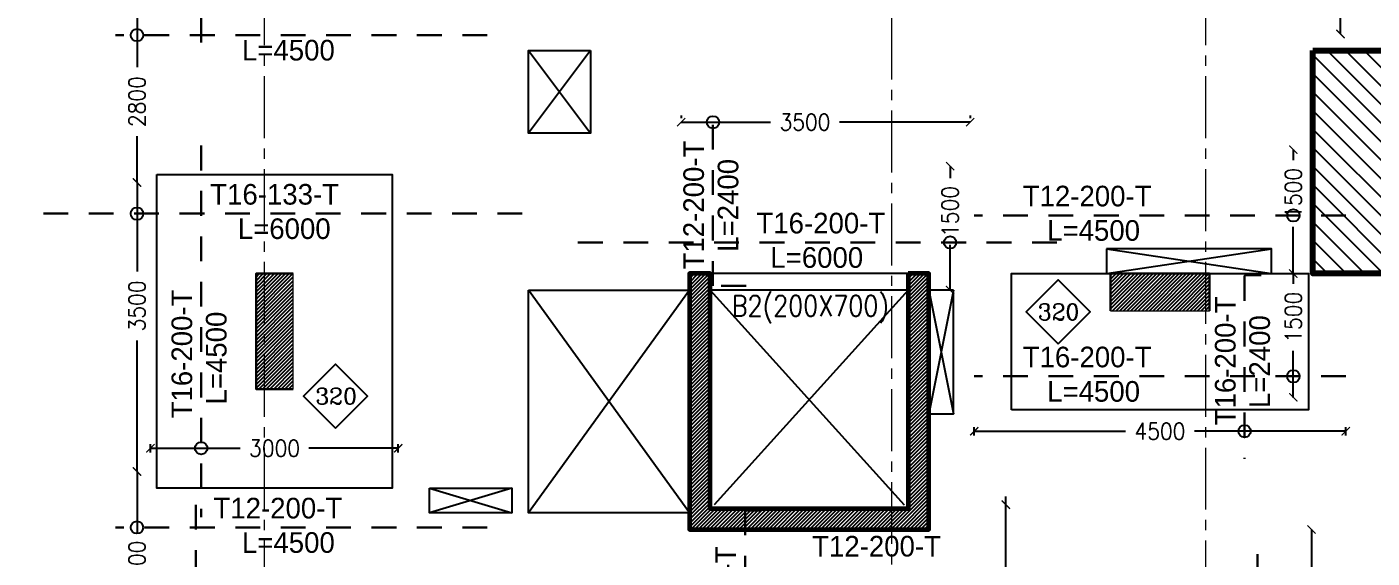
# Model space of a CAD drawing. Header units: millimetres. Extents: x -967280 to 3852, y 2833 to 1955156.
# Drawn here: x -735104 to -718810, y 697190 to 703625 of the extents above; entities that cross this region are included whole.
import ezdxf
from ezdxf.enums import TextEntityAlignment as Align

# ---------------------------------------------------------------- set-up
doc = ezdxf.new("R2010")
doc.units = ezdxf.units.MM
doc.header["$LTSCALE"] = 1000
doc.header["$PDMODE"] = 35
doc.header["$PDSIZE"] = 25
for name, pattern in [('$0$DASHED2', [0.375, 0.25, -0.125]), ('B05-FIRST FLOOR PLAN$0$DLINE', [0.55, 0.3, -0.25]), ('Columns_Structural070816$0$CENTER2', [1.125, 0.75, -0.125, 0.125, -0.125])]:
    doc.linetypes.add(name, pattern=pattern)
for name, color, linetype in [('B05-FIRST FLOOR PLAN$0$STR_ROOF RFT$0$S-SYMB', 30, 'Continuous'), ('S - BATH Hach', 1, 'Continuous'), ('S - col hach', 1, 'Continuous'), ('S - dot', 1, 'Continuous'), ('S -Beams', 2, 'Continuous'), ('S-TEXT', 2, 'Continuous'), ('SLAB', 210, 'Continuous')]:
    doc.layers.add(name, color=color, linetype=linetype)
for name, color, linetype, lineweight in [('S - column', 6, 'Continuous', 60), ('ST-000-AXIS', 9, 'Columns_Structural070816$0$CENTER2', 9), ('ST-203-SLAB-TXT', 7, 'Continuous', 30), ('ST-206-SLAB-DIM', 1, 'Continuous', 20), ('ST-RFT-BOT', 2, '$0$DASHED2', 30), ('ST-RFT-TOP', 5, '$0$DASHED2', 30)]:
    doc.layers.add(name, color=color, linetype=linetype, lineweight=lineweight)
doc.styles.add('B05-FIRST FLOOR PLAN$0$XS-Roof RFT$0$T25-100', font='STENCIL.shx', dxfattribs={"height": 250})
doc.styles.add('ROMANC', font='romanc.shx')
doc.styles.add('ST-DIM', font='romans.shx', dxfattribs={"width": 0.85})
doc.styles.add('TUNELNO', font='romans.shx', dxfattribs={"width": 0.9})
doc.dimstyles.new('Copy(2) of DSEC', dxfattribs={"dimtxt": 200, "dimasz": 100, "dimexe": 50, "dimexo": 80, "dimgap": 100, "dimtad": 1, "dimdec": 0, "dimrnd": 5, "dimzin": 0, "dimdsep": 46, "dimtxsty": 'TUNELNO', "dimblk": 'ARCHTICK', "dimcen": 0.09, "dimclrd": 1, "dimclre": 1, "dimclrt": 3, "dimadec": 0, "dimazin": 0, "dimtfac": 0.78125, "dimtdec": 0, "dimtix": 1, "dimtmove": 2, "dimatfit": 3, "dimldrblk": 'ARCHTICK', "dimfxl": 1, "dimtolj": 1, "dimtzin": 0, "dimarcsym": 0})

# ---------------------------------------------------------------- blocks, each defined once
blk = doc.blocks.new('str col from 1st to 3rd')
at = {"layer": 'S - col hach'}
h = blk.add_hatch(dxfattribs=at)
h.set_pattern_fill('ANSI31', color=2, scale=10)
h.set_pattern_definition([(45, (233254.75, -297310.036), (-22.4506403, 22.4506403), [])])
h.paths.add_polyline_path([(-22200, -1300), (-21750, -1300), (-21750, 100), (-22200, 100)])
h = blk.add_hatch(dxfattribs=at)
h.set_pattern_fill('ANSI31', color=3, scale=10)
h.set_pattern_definition([(45, (-254348.726, -1220652.032), (-22.4506403, 22.4506403), [])])
h.paths.add_polyline_path([(-14300, 100), (-14300, -2750), (-16700, -2750), (-16700, 100), (-16950, 100), (-16950, -3000), (-14050, -3000), (-14050, 100)])
h = blk.add_hatch(dxfattribs=at)
h.set_pattern_fill('ANSI31', color=2, scale=10)
h.set_pattern_definition([(45, (-280598.722, -1227402.032), (-22.4506403, 22.4506403), [])])
h.paths.add_polyline_path([(-11143, -350), (-10650, -350), (-10650, 100), (-11850, 100), (-11850, -350)])
at = {"layer": 'S - column', "lineweight": 15}
for points in [[(-21750, 100), (-22200, 100), (-22200, -1300), (-21750, -1300)], [(-11850, -350), (-10650, -350), (-10650, 100), (-11850, 100)]]:
    blk.add_lwpolyline(points, close=True, dxfattribs=at)
at = {"layer": 'S - column', "color": 3}
blk.add_lwpolyline([(-14300, 100), (-14300, -2750), (-16700, -2750), (-16700, 100), (-16950, 100), (-16950, -3000), (-14050, -3000), (-14050, 100)], close=True, dxfattribs=at)
at = {"layer": 'ST-RFT-BOT', "color": 7, "linetype": 'Continuous', "ltscale": 30}
for points in [[(-21750, 100), (-22200, 100), (-22200, -1300), (-21750, -1300)], [(-11850, -350), (-11850, 100), (-10650, 100), (-10650, -350)]]:
    blk.add_lwpolyline(points, dxfattribs=at)
blk = doc.blocks.new('_ArchTick')
at = {"color": 0, "linetype": 'ByBlock', "const_width": 0.15}
blk.add_lwpolyline([(-0.5, -0.5), (0.5, 0.5)], dxfattribs=at)
blk = doc.blocks.new('*D701')
at = {"layer": 'Defpoints', "color": 0, "transparency": 16777216}
for p in [(-723891, 701938), (-723921, 700437), (-723891, 700437)]:
    blk.add_point(p, dxfattribs=at)
at = {"layer": 'ST-206-SLAB-DIM', "color": 1, "lineweight": -2, "transparency": 16777216}
for p, q in [((-723921, 701938), (-723921, 701793)), ((-723921, 700437), (-723921, 700985))]:
    blk.add_line(p, q, dxfattribs=at)
at = {"layer": 'ST-206-SLAB-DIM', "color": 1, "lineweight": -2, "transparency": 16777216, "xscale": 100, "yscale": 100, "zscale": 100}
for p, rotation in [((-723921, 701938), 90), ((-723921, 700437), 270)]:
    blk.add_blockref('_ArchTick', p, dxfattribs=dict(at, rotation=rotation))
at = {"layer": 'ST-206-SLAB-DIM', "color": 3, "transparency": 16777216, "insert": (-723921, 701389), "char_height": 200, "attachment_point": 5, "rotation": 90, "style": 'TUNELNO'}
blk.add_mtext('\\A1;1500', dxfattribs=at)
blk = doc.blocks.new('*D708')
at = {"layer": 'Defpoints', "color": 0, "transparency": 16777216}
for p in [(-727179, 702471), (-723679, 702471), (-723679, 702471)]:
    blk.add_point(p, dxfattribs=at)
at = {"layer": 'ST-206-SLAB-DIM', "color": 1, "lineweight": -2, "transparency": 16777216}
for p, q in [((-727179, 702551), (-727179, 702521)), ((-727179, 702471), (-726096, 702471)), ((-723679, 702471), (-725262, 702471)), ((-723679, 702551), (-723679, 702521))]:
    blk.add_line(p, q, dxfattribs=at)
at = {"layer": 'ST-206-SLAB-DIM', "color": 1, "lineweight": -2, "transparency": 16777216, "xscale": 100, "yscale": 100, "zscale": 100, "rotation": 180}
blk.add_blockref('_ArchTick', (-727179, 702471), dxfattribs=at)
at = {"layer": 'ST-206-SLAB-DIM', "color": 1, "lineweight": -2, "transparency": 16777216, "xscale": 100, "yscale": 100, "zscale": 100}
blk.add_blockref('_ArchTick', (-723679, 702471), dxfattribs=at)
at = {"layer": 'ST-206-SLAB-DIM', "color": 3, "transparency": 16777216, "insert": (-725679, 702471), "char_height": 200, "attachment_point": 5, "style": 'TUNELNO'}
blk.add_mtext('\\A1;3500', dxfattribs=at)
blk = doc.blocks.new('*D722')
at = {"layer": 'Defpoints', "color": 0, "transparency": 16777216}
for p in [(-733740, 704539), (-733770, 701740), (-733740, 701740)]:
    blk.add_point(p, dxfattribs=at)
at = {"layer": 'ST-206-SLAB-DIM', "color": 1, "lineweight": -2, "transparency": 16777216}
for p, q in [((-733820, 704539), (-733820, 704539)), ((-733770, 704539), (-733770, 703137)), ((-733770, 701740), (-733770, 702303)), ((-733820, 701740), (-733820, 701740))]:
    blk.add_line(p, q, dxfattribs=at)
at = {"layer": 'ST-206-SLAB-DIM', "color": 1, "lineweight": -2, "transparency": 16777216, "xscale": 100, "yscale": 100, "zscale": 100}
for p, rotation in [((-733770, 704539), 89.99795306700649), ((-733770, 701740), 269.9979530670066)]:
    blk.add_blockref('_ArchTick', p, dxfattribs=dict(at, rotation=rotation))
at = {"layer": 'ST-206-SLAB-DIM', "color": 3, "transparency": 16777216, "insert": (-733770, 702720), "char_height": 200, "attachment_point": 5, "rotation": 89.998, "style": 'TUNELNO'}
blk.add_mtext('\\A1;2800', dxfattribs=at)
blk = doc.blocks.new('*D741')
at = {"layer": 'Defpoints', "color": 0, "transparency": 16777216}
for p in [(-733740, 701740), (-733770, 698239), (-733740, 698239)]:
    blk.add_point(p, dxfattribs=at)
at = {"layer": 'ST-206-SLAB-DIM', "color": 1, "lineweight": -2, "transparency": 16777216}
for p, q in [((-733770, 701740), (-733770, 700663)), ((-733770, 698239), (-733770, 699828))]:
    blk.add_line(p, q, dxfattribs=at)
at = {"layer": 'ST-206-SLAB-DIM', "color": 1, "lineweight": -2, "transparency": 16777216, "xscale": 100, "yscale": 100, "zscale": 100}
for p, rotation in [((-733770, 701740), 90), ((-733770, 698239), 270)]:
    blk.add_blockref('_ArchTick', p, dxfattribs=dict(at, rotation=rotation))
at = {"layer": 'ST-206-SLAB-DIM', "color": 3, "transparency": 16777216, "insert": (-733770, 700245), "char_height": 200, "attachment_point": 5, "rotation": 90, "style": 'TUNELNO'}
blk.add_mtext('\\A1;3500', dxfattribs=at)
blk = doc.blocks.new('*D742')
at = {"layer": 'Defpoints', "color": 0, "transparency": 16777216}
for p in [(-730606, 698521), (-733607, 698391), (-730606, 698391)]:
    blk.add_point(p, dxfattribs=at)
at = {"layer": 'ST-206-SLAB-DIM', "color": 1, "lineweight": -2, "transparency": 16777216}
for p, q in [((-733607, 698471), (-733607, 698571)), ((-733607, 698521), (-732521, 698521)), ((-730606, 698521), (-731687, 698521)), ((-730606, 698471), (-730606, 698571))]:
    blk.add_line(p, q, dxfattribs=at)
at = {"layer": 'ST-206-SLAB-DIM', "color": 1, "lineweight": -2, "transparency": 16777216, "xscale": 100, "yscale": 100, "zscale": 100, "rotation": 180}
blk.add_blockref('_ArchTick', (-733607, 698521), dxfattribs=at)
at = {"layer": 'ST-206-SLAB-DIM', "color": 1, "lineweight": -2, "transparency": 16777216, "xscale": 100, "yscale": 100, "zscale": 100}
blk.add_blockref('_ArchTick', (-730606, 698521), dxfattribs=at)
at = {"layer": 'ST-206-SLAB-DIM', "color": 3, "transparency": 16777216, "insert": (-732104, 698521), "char_height": 200, "attachment_point": 5, "style": 'TUNELNO'}
blk.add_mtext('\\A1;3000', dxfattribs=at)
blk = doc.blocks.new('*D743')
at = {"layer": 'Defpoints', "color": 0, "transparency": 16777216}
for p in [(-733740, 698239), (-733770, 696540), (-733740, 696540)]:
    blk.add_point(p, dxfattribs=at)
at = {"layer": 'ST-206-SLAB-DIM', "color": 1, "lineweight": -2, "transparency": 16777216}
for p, q in [((-733770, 698239), (-733770, 697497)), ((-733770, 696540), (-733770, 696689))]:
    blk.add_line(p, q, dxfattribs=at)
at = {"layer": 'ST-206-SLAB-DIM', "color": 1, "lineweight": -2, "transparency": 16777216, "xscale": 100, "yscale": 100, "zscale": 100}
for p, rotation in [((-733770, 698239), 90), ((-733770, 696540), 270)]:
    blk.add_blockref('_ArchTick', p, dxfattribs=dict(at, rotation=rotation))
at = {"layer": 'ST-206-SLAB-DIM', "color": 3, "transparency": 16777216, "insert": (-733770, 697093), "char_height": 200, "attachment_point": 5, "rotation": 90, "style": 'TUNELNO'}
blk.add_mtext('\\A1;1700', dxfattribs=at)
blk = doc.blocks.new('*D751')
at = {"layer": 'Defpoints', "color": 0, "transparency": 16777216}
for p in [(-723246, 697837), (-723216, 697837), (-723216, 696336)]:
    blk.add_point(p, dxfattribs=at)
at = {"layer": 'ST-206-SLAB-DIM', "color": 1, "lineweight": -2, "transparency": 16777216}
for p, q in [((-723246, 697837), (-723246, 697937)), ((-723246, 696336), (-723246, 697837)), ((-723246, 696336), (-723246, 696236))]:
    blk.add_line(p, q, dxfattribs=at)
at = {"layer": 'ST-206-SLAB-DIM', "color": 1, "lineweight": -2, "transparency": 16777216, "xscale": 100, "yscale": 100, "zscale": 100}
for p, rotation in [((-723246, 697837), 270), ((-723246, 696336), 90)]:
    blk.add_blockref('_ArchTick', p, dxfattribs=dict(at, rotation=rotation))
at = {"layer": 'ST-206-SLAB-DIM', "color": 3, "transparency": 16777216, "insert": (-723246, 696709), "char_height": 200, "attachment_point": 5, "rotation": 90, "style": 'TUNELNO'}
blk.add_mtext('\\A1;1500', dxfattribs=at)
blk = doc.blocks.new('*D728')
at = {"layer": 'Defpoints', "color": 0, "transparency": 16777216}
for p in [(-719734, 700637), (-719764, 699137), (-719734, 699137)]:
    blk.add_point(p, dxfattribs=at)
at = {"layer": 'ST-206-SLAB-DIM', "color": 1, "lineweight": -2, "transparency": 16777216}
for p, q in [((-719764, 700637), (-719764, 700512)), ((-719764, 699137), (-719764, 699703))]:
    blk.add_line(p, q, dxfattribs=at)
at = {"layer": 'ST-206-SLAB-DIM', "color": 1, "lineweight": -2, "transparency": 16777216, "xscale": 100, "yscale": 100, "zscale": 100}
for p, rotation in [((-719764, 700637), 90), ((-719764, 699137), 270)]:
    blk.add_blockref('_ArchTick', p, dxfattribs=dict(at, rotation=rotation))
at = {"layer": 'ST-206-SLAB-DIM', "color": 3, "transparency": 16777216, "insert": (-719764, 700108), "char_height": 200, "attachment_point": 5, "rotation": 90, "style": 'TUNELNO'}
blk.add_mtext('\\A1;1500', dxfattribs=at)
blk = doc.blocks.new('*D729')
at = {"layer": 'Defpoints', "color": 0, "transparency": 16777216}
for p in [(-719128, 698727), (-723629, 698596), (-719128, 698596)]:
    blk.add_point(p, dxfattribs=at)
at = {"layer": 'ST-206-SLAB-DIM', "color": 1, "lineweight": -2, "transparency": 16777216}
for p, q in [((-723629, 698676), (-723629, 698777)), ((-723629, 698727), (-721796, 698727)), ((-719128, 698727), (-720962, 698727)), ((-719128, 698676), (-719128, 698777))]:
    blk.add_line(p, q, dxfattribs=at)
at = {"layer": 'ST-206-SLAB-DIM', "color": 1, "lineweight": -2, "transparency": 16777216, "xscale": 100, "yscale": 100, "zscale": 100, "rotation": 180}
blk.add_blockref('_ArchTick', (-723629, 698727), dxfattribs=at)
at = {"layer": 'ST-206-SLAB-DIM', "color": 1, "lineweight": -2, "transparency": 16777216, "xscale": 100, "yscale": 100, "zscale": 100}
blk.add_blockref('_ArchTick', (-719128, 698727), dxfattribs=at)
at = {"layer": 'ST-206-SLAB-DIM', "color": 3, "transparency": 16777216, "insert": (-721379, 698727), "char_height": 200, "attachment_point": 5, "style": 'TUNELNO'}
blk.add_mtext('\\A1;4500', dxfattribs=at)
blk = doc.blocks.new('*D730')
at = {"layer": 'Defpoints', "color": 0, "transparency": 16777216}
for p in [(-719734, 702138), (-719764, 700637), (-719734, 700637)]:
    blk.add_point(p, dxfattribs=at)
at = {"layer": 'ST-206-SLAB-DIM', "color": 1, "lineweight": -2, "transparency": 16777216}
for p, q in [((-719764, 702138), (-719764, 702012)), ((-719764, 700637), (-719764, 701204))]:
    blk.add_line(p, q, dxfattribs=at)
at = {"layer": 'ST-206-SLAB-DIM', "color": 1, "lineweight": -2, "transparency": 16777216, "xscale": 100, "yscale": 100, "zscale": 100}
for p, rotation in [((-719764, 702138), 90), ((-719764, 700637), 270)]:
    blk.add_blockref('_ArchTick', p, dxfattribs=dict(at, rotation=rotation))
at = {"layer": 'ST-206-SLAB-DIM', "color": 3, "transparency": 16777216, "insert": (-719764, 701608), "char_height": 200, "attachment_point": 5, "rotation": 90, "style": 'TUNELNO'}
blk.add_mtext('\\A1;1500', dxfattribs=at)
blk = doc.blocks.new('*D764')
at = {"layer": 'Defpoints', "color": 0, "transparency": 16777216}
for p in [(-719163, 706537), (-719193, 703539), (-719163, 703539)]:
    blk.add_point(p, dxfattribs=at)
at = {"layer": 'ST-206-SLAB-DIM', "color": 1, "lineweight": -2, "transparency": 16777216}
for p, q in [((-719193, 706537), (-719193, 705752)), ((-719193, 703539), (-719193, 704918))]:
    blk.add_line(p, q, dxfattribs=at)
at = {"layer": 'ST-206-SLAB-DIM', "color": 1, "lineweight": -2, "transparency": 16777216, "xscale": 100, "yscale": 100, "zscale": 100}
for p, rotation in [((-719193, 706537), 90), ((-719193, 703539), 270)]:
    blk.add_blockref('_ArchTick', p, dxfattribs=dict(at, rotation=rotation))
at = {"layer": 'ST-206-SLAB-DIM', "color": 3, "transparency": 16777216, "insert": (-719193, 705335), "char_height": 200, "attachment_point": 5, "rotation": 90, "style": 'TUNELNO'}
blk.add_mtext('\\A1;3000', dxfattribs=at)
blk = doc.blocks.new('*D766')
at = {"layer": 'Defpoints', "color": 0, "transparency": 16777216}
for p in [(-719544, 697536), (-719514, 697536), (-719514, 694537)]:
    blk.add_point(p, dxfattribs=at)
at = {"layer": 'ST-206-SLAB-DIM', "color": 1, "lineweight": -2, "transparency": 16777216}
for p, q in [((-719544, 697536), (-719544, 696157)), ((-719544, 694537), (-719544, 695323))]:
    blk.add_line(p, q, dxfattribs=at)
at = {"layer": 'ST-206-SLAB-DIM', "color": 1, "lineweight": -2, "transparency": 16777216, "xscale": 100, "yscale": 100, "zscale": 100}
for p, rotation in [((-719544, 697536), 90), ((-719544, 694537), 270)]:
    blk.add_blockref('_ArchTick', p, dxfattribs=dict(at, rotation=rotation))
at = {"layer": 'ST-206-SLAB-DIM', "color": 3, "transparency": 16777216, "insert": (-719544, 695740), "char_height": 200, "attachment_point": 5, "rotation": 90, "style": 'TUNELNO'}
blk.add_mtext('\\A1;3000', dxfattribs=at)
blk = doc.blocks.new('AXES-00')
at = {"layer": 'ST-000-AXIS'}
for p, q in [((525498.9, 750979.6), (525498.9, 695813.8)), ((533098.9, 695813.8), (533098.9, 750979.6)), ((536898.9, 750979.6), (536898.9, 695813.8))]:
    blk.add_line(p, q, dxfattribs=at)

msp = doc.modelspace()

# ---------------------------------------------------------------- hatches: boundary and pattern name
at = {"layer": 'S - BATH Hach'}
h = msp.add_hatch(dxfattribs=at)
h.set_pattern_fill('ANSI31', color=256, scale=50, angle=90)
h.set_pattern_definition([(135, (-644280.76, -413896.66), (-112.253202, -112.253202), [])])
h.paths.add_polyline_path([(-717528.7, 700637.4), (-717528.7, 697737.4), (-715428.7, 697737.4), (-715428.7, 702237.4), (-717528.7, 702237.4), (-717528.7, 703337.4), (-719528.7, 703337.4), (-719528.7, 700637.4)])

# ---------------------------------------------------------------- linework, layer by layer
at = {"layer": 'B05-FIRST FLOOR PLAN$0$STR_ROOF RFT$0$S-SYMB'}
for centre in [(-733770.4, 703525.5), (-726793.4, 702470.6), (-733770.4, 701363), (-719764, 701341.5), (-723920.8, 701014.2), (-719764, 699392.1), (-720354.2, 698726.9), (-732992.8, 698521.4), (-733770.6, 697561.4)]:
    msp.add_circle(centre, 75, dxfattribs=at)
at = {"layer": 'S - dot'}
for p, q in [((-729028.7, 703337.4), (-728278.7, 702337.4)), ((-728278.7, 703337.4), (-729028.7, 702337.4)), ((-727078.7, 700437.4), (-729028.7, 697737.4)), ((-727078.7, 697737.4), (-729028.7, 700437.4)), ((-726828.7, 700437.4), (-724478.7, 697837.4)), ((-724428.7, 700437.4), (-726778.7, 697837.4))]:
    msp.add_line(p, q, dxfattribs=at)
for points in [[(-722025, 700937.4), (-720028.6, 700637.4)], [(-722025, 700637.4), (-720028.6, 700937.4)], [(-723878.7, 700437.4), (-724178.7, 698937.4)], [(-724178.7, 700437.4), (-723878.7, 698937.4)], [(-729228.7, 698037.4), (-730228.6, 697737.4)], [(-730228.6, 698037.4), (-729228.7, 697737.4)]]:
    msp.add_lwpolyline(points, dxfattribs=at)
at = {"layer": 'S -Beams'}
for p, q in [((-724428.7, 700637.4), (-726828.7, 700637.4)), ((-724428.7, 700437.4), (-726828.7, 700437.4))]:
    msp.add_line(p, q, dxfattribs=at)
at = {"layer": 'S -Beams', "color": 1}
for points in [[(-728278.7, 703337.4), (-728278.7, 702337.4), (-729028.7, 702337.4), (-729028.7, 703337.4)], [(-730228.6, 698037.4), (-729228.7, 698037.4), (-729228.7, 697737.4), (-730228.6, 697737.4)]]:
    msp.add_lwpolyline(points, close=True, dxfattribs=at)
at = {"layer": 'S -Beams', "lineweight": 106, "ltscale": 30}
msp.add_lwpolyline([(-719528.7, 703337.4), (-715428.7, 703337.4), (-715428.7, 697737.4), (-717528.7, 697737.4), (-717528.7, 700637.4), (-719528.7, 700637.4)], close=True, dxfattribs=at)
at = {"layer": 'S -Beams', "color": 1}
msp.add_lwpolyline([(-722025, 700937.4), (-722025, 700637.4), (-720028.6, 700637.4), (-720028.6, 700937.4), (-722025, 700937.4)], dxfattribs=at)
at = {"layer": 'S -Beams'}
for points in [[(-729028.7, 700437.4), (-727078.7, 700437.4), (-727078.7, 697737.4), (-729028.7, 697737.4)], [(-723878.7, 700437.4), (-724178.7, 700437.4), (-724178.7, 698937.4), (-723878.7, 698937.4)]]:
    msp.add_lwpolyline(points, close=True, dxfattribs=at)
at = {"layer": 'S-TEXT', "color": 7, "true_color": 0xffffff}
for points in [[(-722612.6, 699787), (-722225.5, 700174.2), (-722612.6, 700561.3), (-722999.8, 700174.2)], [(-731364.6, 698766.1), (-730977.4, 699153.3), (-731364.6, 699540.4), (-731751.7, 699153.3)]]:
    msp.add_lwpolyline(points, close=True, dxfattribs=at)
at = {"layer": 'SLAB', "color": 2, "linetype": 'Continuous', "ltscale": 30}
for points in [[(-733528.7, 701837.4), (-730678.7, 701837.4), (-730678.7, 698037.4), (-733528.7, 698037.4)], [(-723178.7, 698987.4), (-723178.7, 700637.4), (-719578.7, 700637.4), (-719578.7, 698987.4)]]:
    msp.add_lwpolyline(points, close=True, dxfattribs=at)
at = {"layer": 'ST-RFT-TOP', "linetype": 'B05-FIRST FLOOR PLAN$0$DLINE'}
for points in [[(-732992.8, 709237.4), (-732992.8, 703237.4)], [(-729528.7, 703525.4), (-734028.7, 703525.4)], [(-726393.4, 700489), (-726793.4, 700489), (-726793.4, 702689)], [(-732992.8, 702187.4), (-732992.8, 697687.4)], [(-729103.7, 701363), (-735103.7, 701363)], [(-719128.7, 701341.5), (-723628.7, 701341.5)], [(-722628.7, 701014.2), (-728628.7, 701014.2)], [(-719128.7, 699392.1), (-723628.7, 699392.1)], [(-733058.3, 697837.4), (-733058.3, 691837.4)], [(-726203.9, 697767.4), (-726403.9, 697767.4), (-726403.9, 695567.4)], [(-729528.9, 697561.4), (-734028.9, 697561.4)], [(-720199.3, 694237.4), (-720199.3, 697237.4)]]:
    msp.add_lwpolyline(points, dxfattribs=at)
msp.add_lwpolyline([(-720154.2, 700617.4), (-720341.7, 700617.4, 0.4142136), (-720354.2, 700604.9), (-720354.2, 698392.7)], format="xyb", dxfattribs=at)

# ---------------------------------------------------------------- block references
at = {"layer": 'S -Beams'}
msp.add_blockref('AXES-00', (-1257727.6, -23202.4), dxfattribs=at)
at = {"layer": 'ST-RFT-BOT', "color": 3, "linetype": 'Continuous'}
msp.add_blockref('str col from 1st to 3rd', (-710128.7, 700537.4), dxfattribs=at)

# ---------------------------------------------------------------- texts
at = {"layer": 'S-TEXT', "color": 3, "char_height": 196, "attachment_point": 1, "style": 'ROMANC'}
for insert in [(-722859.1, 700270.2), (-731611, 699249.3)]:
    msp.add_mtext_dynamic_manual_height_columns('320', width=592857.868, gutter_width=980, heights=[-196], dxfattribs=dict(at, insert=insert))
at = {"layer": 'ST-203-SLAB-TXT', "style": 'B05-FIRST FLOOR PLAN$0$XS-Roof RFT$0$T25-100'}
for s, p in [('L=4500', (-732499, 703218)), ('T16-133-T', (-732883.4, 701472.2)), ('T12-200-T', (-723041.8, 701450.8)), ('L=6000', (-732549, 701055.6)), ('T16-200-T', (-726267.1, 701123.5)), ('L=4500', (-722745.6, 701034.1)), ('L=6000', (-726099, 700706.8)), ('T16-200-T', (-723041.8, 699501.3)), ('L=4500', (-722745.6, 699084.6)), ('T12-200-T', (-732844.3, 697670.6)), ('L=4500', (-732499.2, 697254)), ('T12-200-T', (-725592.7, 697209.2))]:
    msp.add_text(s, height=250, dxfattribs=at).set_placement(p)
for s, p in [('T12-200-T', (-726902.7, 700687)), ('L=2400', (-726486, 700900.6)), ('T16-200-T', (-733102.1, 698882.7)), ('T16-200-T', (-720463.4, 698798.4)), ('L=4500', (-732685.4, 699050.8)), ('L=2400', (-720046.8, 699008.1)), ('T12-200-T', (-726513.2, 695770.2))]:
    msp.add_text(s, height=250, rotation=90, dxfattribs=at).set_placement(p)
at = {"layer": 'ST-203-SLAB-TXT', "style": 'ST-DIM', "width": 0.85}
msp.add_text('B2(200X700)', height=250, dxfattribs=at).set_placement((-725614.1, 700245.2), align=Align.MIDDLE_CENTER)

# ---------------------------------------------------------------- dimensions: what is measured, and where the dimension line sits
at = {"layer": 'ST-206-SLAB-DIM'}
for base, p1, p2, angle, picture, middle in [((-719192.6, 703538.7), (-719162.6, 706537.4), (-719162.6, 703538.7), 270, '*D764', (-719192.6, 705334.8)), ((-733770.5, 701740.3), (-733740.4, 704539.4), (-733740.5, 701740.3), 269.99795, '*D722', (-733770.4, 702720.2)), ((-719764.1, 700637.4), (-719734.1, 702137.8), (-719734.1, 700637.4), 270, '*D730', (-719764.1, 701608)), ((-723920.9, 700437.4), (-723890.9, 701938.3), (-723890.9, 700437.4), 270, '*D701', (-723920.9, 701389.2)), ((-733770.5, 698239.4), (-733740.5, 701740.3), (-733740.5, 698239.4), 270, '*D741', (-733770.5, 700245.4)), ((-719764.0584, 699136.9202), (-719734.0584, 700637.3683), (-719734.0584, 699136.9202), 270, '*D728', (-719764.0584, 700107.5222)), ((-719128.2, 698726.9), (-723629.1, 698596.3), (-719128.2, 698596.3), 0, '*D729', (-721378.7, 698726.9)), ((-730605.7, 698521.4), (-733606.6, 698390.8), (-730605.7, 698390.8), 0, '*D742', (-732103.7, 698521.4)), ((-733770.4, 696540.3), (-733740.4, 698239.4), (-733740.4, 696540.3), 270, '*D743', (-733770.4, 697093.1)), ((-723246.4, 697837.4), (-723216.4, 696336.5), (-723216.4, 697837.4), 90, '*D751', (-723246.4, 696709.1)), ((-719544.1, 697536.1), (-719514.1, 694537.4), (-719514.1, 697536.1), 90, '*D766', (-719544.1, 695740))]:
    dim = msp.add_linear_dim(base=base, p1=p1, p2=p2, angle=angle, dimstyle='Copy(2) of DSEC', dxfattribs=at)
    dim.commit()
    dim.dimension.update_dxf_attribs({"geometry": picture, "text_midpoint": middle, "dimtype": 161})
dim = msp.add_linear_dim(base=(-723678.7, 702470.7), p1=(-727178.7, 702470.6), p2=(-723678.7, 702470.6), dimstyle='Copy(2) of DSEC', dxfattribs=at)
dim.commit()
dim.dimension.update_dxf_attribs({"geometry": '*D708', "text_midpoint": (-725678.7, 702470.7), "dimtype": 160})

doc.saveas('drawing.dxf')
